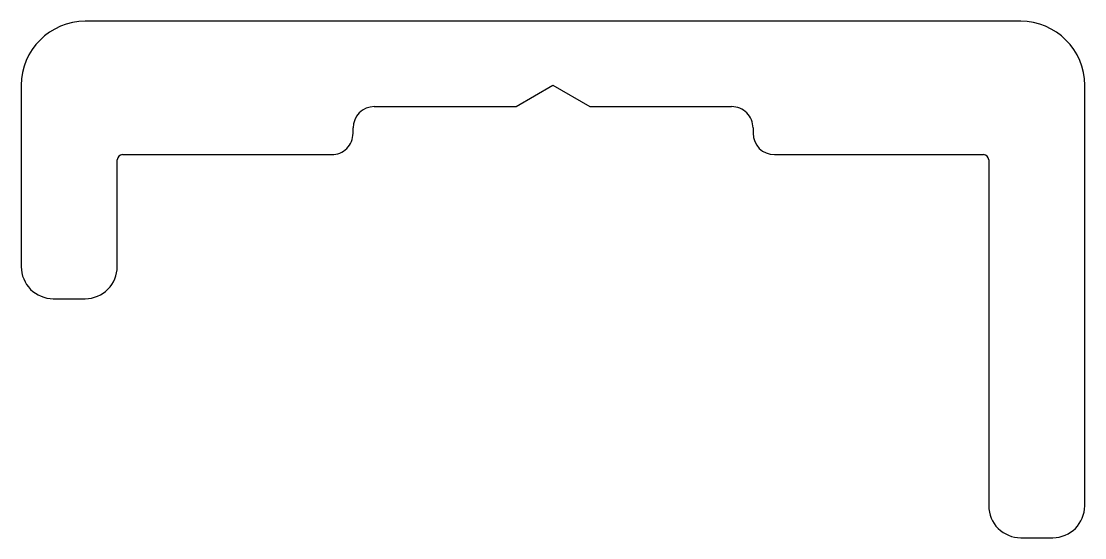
# Model space of a CAD drawing. Extents: x -11.9 to 13.4, y -8.2 to 4.
import ezdxf

# ---------------------------------------------------------------- set-up
doc = ezdxf.new("R2010")
doc.units = 0
doc.header["$MEASUREMENT"] = 0
doc.layers.get('0').update_dxf_attribs({"linetype": 'CONTINUOUS'})

msp = doc.modelspace()

# ---------------------------------------------------------------- linework, layer by layer
for p, q in [((11.903, 4.045), (-10.373, 4.045)), ((-11.897, 2.521), (-11.897, -1.797)), ((-0.115, 2.013), (0.765, 2.521)), ((0.765, 2.521), (1.645, 2.013)), ((13.427, -7.487), (13.427, 2.521)), ((-3.49, 2.013), (-0.115, 2.013)), ((1.645, 2.013), (5.019, 2.013)), ((-3.997, 1.378), (-3.997, 1.505)), ((5.528, 1.505), (5.528, 1.378)), ((-9.484, 0.87), (-9.484, 0.87)), ((-9.484, 0.87), (-4.505, 0.87)), ((6.036, 0.87), (11.014, 0.87)), ((-9.611, -1.796), (-9.611, 0.743)), ((11.141, 0.743), (11.141, 0.743)), ((11.141, 0.743), (11.141, -7.487)), ((-11.135, -2.559), (-10.373, -2.559)), ((11.904, -8.249), (12.666, -8.249))]:
    msp.add_line(p, q)
for centre, radius, start, end in [((-10.373, 2.521), 1.524, 90, 180), ((11.903, 2.521), 1.524, 360, 90), ((-3.489, 1.505), 0.508, 90.037, 180), ((5.02, 1.505), 0.508, 360, 90.037), ((-4.505, 1.378), 0.508, 270.0223, 0.0276), ((6.036, 1.378), 0.508, 180.0276, 270.0223), ((-9.484, 0.743), 0.127, 90, 180), ((11.014, 0.743), 0.127, 360, 90), ((-11.135, -1.797), 0.762, 180, 270.0068), ((-10.373, -1.797), 0.762, 270.0068, 0.0409), ((11.903, -7.487), 0.762, 180.0409, 270.0625), ((12.665, -7.487), 0.762, 270.0625, 360)]:
    msp.add_arc(centre, radius, start, end)

doc.saveas('drawing.dxf')
